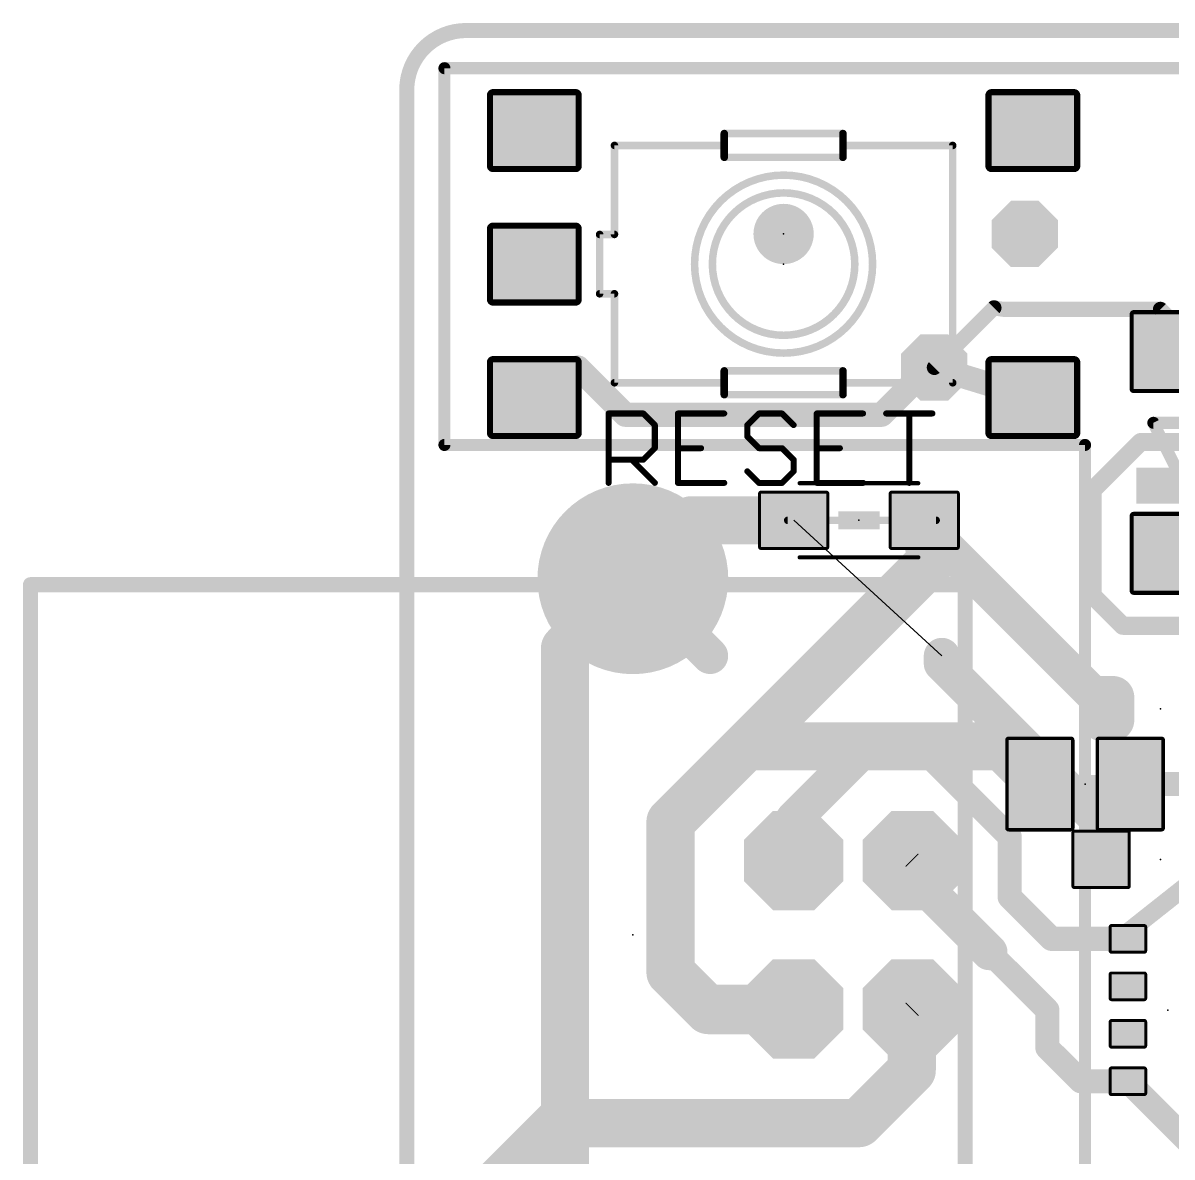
# Model space of a CAD drawing. Extents: x -20 to 130, y -23 to 56.
# Drawn here: x -6.47 to 12.9, y 34.35 to 53.47 of the extents above; entities that cross this region are included whole.
import ezdxf

# ---------------------------------------------------------------- set-up
doc = ezdxf.new("R2010")
doc.units = 0
for name, color, linetype in [('1', 22, 'CONTINUOUS'), ('16', 175, 'CONTINUOUS'), ('17', 82, 'CONTINUOUS'), ('18', 2, 'CONTINUOUS'), ('19', 53, 'CONTINUOUS'), ('20', 7, 'CONTINUOUS'), ('21', 253, 'CONTINUOUS'), ('23', 7, 'CONTINUOUS'), ('24', 7, 'CONTINUOUS')]:
    doc.layers.add(name, color=color, linetype=linetype)

# ---------------------------------------------------------------- blocks, each defined once
blk = doc.blocks.new('RECT176000X143744R80')
at = {"const_width": 0.3594}
blk.add_lwpolyline([(0.3703, -0.0898), (0.3703, 0.0898, 0.4142), (0.1906, 0.2695), (-0.1906, 0.2695, 0.4142), (-0.3703, 0.0898), (-0.3703, -0.0898, 0.4142), (-0.1906, -0.2695), (0.1906, -0.2695, 0.4142)], format="xyb", close=True, dxfattribs=at)
blk.add_solid([(-0.216, -0.1152), (0.216, -0.1152), (-0.216, 0.1152), (0.216, 0.1152)])
blk = doc.blocks.new('RECT')
blk.add_solid([(-0.5, -0.5), (0.5, -0.5), (-0.5, 0.5), (0.5, 0.5)])
blk = doc.blocks.new('RECT224000X288000R10')
at = {"const_width": 0.07}
blk.add_lwpolyline([(0.665, -0.83), (0.665, 0.83, 0.4142), (0.63, 0.865), (-0.63, 0.865, 0.4142), (-0.665, 0.83), (-0.665, -0.83, 0.4142), (-0.63, -0.865), (0.63, -0.865, 0.4142)], format="xyb", close=True, dxfattribs=at)
blk.add_solid([(-0.6475, -0.8475), (0.6475, -0.8475), (-0.6475, 0.8475), (0.6475, 0.8475)])
blk = doc.blocks.new('PIE')
at = {"const_width": 0.5}
blk.add_lwpolyline([(0, -0.25, 1), (0, 0.25, 1), (0, -0.25)], format="xyb", dxfattribs=at)
blk = doc.blocks.new('RECT186944X256032R10')
at = {"const_width": 0.0584}
blk.add_lwpolyline([(0.555, -0.7417), (0.555, 0.7417, 0.4142), (0.5258, 0.7709), (-0.5258, 0.7709, 0.4142), (-0.555, 0.7417), (-0.555, -0.7417, 0.4142), (-0.5258, -0.7709), (0.5258, -0.7709, 0.4142)], format="xyb", close=True, dxfattribs=at)
blk.add_solid([(-0.5404, -0.7563), (0.5404, -0.7563), (-0.5404, 0.7563), (0.5404, 0.7563)])
blk = doc.blocks.new('RECT192000X160000R10')
at = {"const_width": 0.05}
blk.add_lwpolyline([(0.575, -0.45), (0.575, 0.45, 0.4142), (0.55, 0.475), (-0.55, 0.475, 0.4142), (-0.575, 0.45), (-0.575, -0.45, 0.4142), (-0.55, -0.475), (0.55, -0.475, 0.4142)], format="xyb", close=True, dxfattribs=at)
blk.add_solid([(-0.5625, -0.4625), (0.5625, -0.4625), (-0.5625, 0.4625), (0.5625, 0.4625)])
blk = doc.blocks.new('RECT256000X224000R15')
at = {"const_width": 0.105}
blk.add_lwpolyline([(0.7475, -0.595), (0.7475, 0.595, 0.4142), (0.695, 0.6475), (-0.695, 0.6475, 0.4142), (-0.7475, 0.595), (-0.7475, -0.595, 0.4142), (-0.695, -0.6475), (0.695, -0.6475, 0.4142)], format="xyb", close=True, dxfattribs=at)
blk.add_solid([(-0.7204, -0.6204), (0.7204, -0.6204), (-0.7204, 0.6204), (0.7204, 0.6204)])
blk = doc.blocks.new('RECT80000X104000R20')
at = {"const_width": 0.05}
blk.add_lwpolyline([(0.225, -0.275), (0.225, 0.275, 0.4142), (0.2, 0.3), (-0.2, 0.3, 0.4142), (-0.225, 0.275), (-0.225, -0.275, 0.4142), (-0.2, -0.3), (0.2, -0.3, 0.4142)], format="xyb", close=True, dxfattribs=at)
blk.add_solid([(-0.2125, -0.2875), (0.2125, -0.2875), (-0.2125, 0.2875), (0.2125, 0.2875)])
blk = doc.blocks.new('OCTAGONP')
at = {"const_width": 0.5}
blk.add_lwpolyline([(-0.25, -0.1036), (-0.25, 0.1036), (-0.1036, 0.25), (0.1036, 0.25), (0.25, 0.1036), (0.25, -0.1036), (0.1036, -0.25), (-0.1036, -0.25), (-0.25, -0.1036), (-0.25, 0.1036)], dxfattribs=at)
blk = doc.blocks.new('ROUNDP')
at = {"const_width": 0.5}
blk.add_lwpolyline([(0, -0.25, 1), (0, 0.25, 1), (0, -0.25)], format="xyb", dxfattribs=at)
blk = doc.blocks.new('RECT160000X160000R10')
at = {"const_width": 0.05}
blk.add_lwpolyline([(0.475, -0.45), (0.475, 0.45, 0.4142), (0.45, 0.475), (-0.45, 0.475, 0.4142), (-0.475, 0.45), (-0.475, -0.45, 0.4142), (-0.45, -0.475), (0.45, -0.475, 0.4142)], format="xyb", close=True, dxfattribs=at)
blk.add_solid([(-0.4625, -0.4625), (0.4625, -0.4625), (-0.4625, 0.4625), (0.4625, 0.4625)])
blk = doc.blocks.new('OCTAGONV')
at = {"const_width": 0.5}
blk.add_lwpolyline([(-0.25, -0.1036), (-0.25, 0.1036), (-0.1036, 0.25), (0.1036, 0.25), (0.25, 0.1036), (0.25, -0.1036), (0.1036, -0.25), (-0.1036, -0.25), (-0.25, -0.1036), (-0.25, 0.1036)], dxfattribs=at)

msp = doc.modelspace()

# ---------------------------------------------------------------- linework, layer by layer
at = {"layer": '1'}
for points, const_width in [([(0.635, 52.705), (67.945, 52.705)], 0.2032), ([(0.635, 46.355), (0.635, 52.705)], 0.2032), ([(2.885, 47.661), (2.15, 47.153)], 0.4064), ([(3.683, 46.863), (2.885, 47.661)], 0.4064), ([(8.763, 47.625), (8.001, 46.863)], 0.4064), ([(8.89, 47.661), (8.763, 47.625)], 0.4064), ([(8.89, 47.661), (10.55, 47.153)], 0.4064), ([(8.001, 46.863), (3.683, 46.863)], 0.4064), ([(12.368, 46.404), (11.557, 45.593)], 0.3048), ([(13.081, 46.404), (12.368, 46.404)], 0.3048), ([(11.43, 46.355), (0.635, 46.355)], 0.2032), ([(11.43, 30.48), (11.43, 46.355)], 0.2032), ([(11.557, 45.593), (11.557, 45.388)], 0.3048), ([(11.557, 45.388), (11.557, 43.815)], 0.3048), ([(3.81, 44.1), (4.795, 45.085)], 0.8128), ([(4.795, 45.085), (6.52, 45.085)], 0.8128), ([(8.847, 44.407), (8.72, 45.085)], 0.8128), ([(8.72, 45.085), (8.72, 45.001)], 0.6096), ([(8.72, 45.001), (11.811, 41.91)], 0.6096), ([(4.445, 40.005), (8.847, 44.407)], 0.8128), ([(11.557, 43.815), (12.065, 43.307)], 0.3048), ([(12.065, 43.307), (15.367, 43.307)], 0.3048), ([(9.017, 42.672), (9.017, 42.799)], 0.6096), ([(11.7, 39.989), (9.017, 42.672)], 0.6096), ([(11.811, 41.91), (11.811, 41.275)], 0.4064), ([(6.52, 40.048), (7.62, 41.148)], 0.6096), ([(11.811, 41.275), (12.446, 40.64)], 0.4064), ([(7.62, 41.148), (8.763, 41.148)], 0.4064), ([(8.763, 41.148), (10.16, 39.751)], 0.4064), ([(12.446, 40.64), (14.224, 40.64)], 0.4064), ([(4.445, 37.465), (4.445, 40.005)], 0.8128), ([(6.52, 39.35), (6.52, 40.048)], 0.6096), ([(11.7, 39.37), (11.7, 39.989)], 0.6096), ([(10.16, 39.751), (10.16, 38.735)], 0.4064), ([(8.529, 39.096), (8.52, 39.35)], 0.6096), ([(12.095, 38.1), (13.7, 39.37)], 0.3048), ([(9.818, 37.807), (8.529, 39.096)], 0.6096), ([(10.16, 38.735), (10.865, 38.03)], 0.4064), ([(10.865, 38.03), (12.152, 38.03)], 0.4064), ([(12.152, 38.03), (12.095, 38.1)], 0.3048), ([(9.818, 37.807), (10.795, 36.83)], 0.4064), ([(5.08, 36.83), (4.445, 37.465)], 0.8128), ([(6.5, 36.83), (5.08, 36.83)], 0.8128), ([(6.52, 36.85), (6.5, 36.83)], 0.8128), ([(8.509, 35.814), (8.52, 36.85)], 0.8128), ([(10.795, 36.83), (10.795, 36.195)], 0.4064), ([(7.62, 34.925), (8.509, 35.814)], 0.8128), ([(10.795, 36.195), (11.36, 35.63)], 0.4064), ([(11.36, 35.63), (12.152, 35.63)], 0.4064), ([(12.152, 35.63), (13.492, 34.29)], 0.4064), ([(1.397, 33.782), (2.54, 34.925)], 0.8128), ([(2.54, 34.925), (7.62, 34.925)], 0.8128)]:
    msp.add_lwpolyline(points, dxfattribs=dict(at, const_width=const_width))
for points, const_width in [([(0.635, 52.7558, 1), (0.635, 52.6542)], 0.1016), ([(0.6858, 52.705, 1), (0.5842, 52.705)], 0.1016), ([(2.9568, 47.7328, 1), (2.8132, 47.5892)], 0.2032), ([(2.9428, 47.5774, 1), (2.8272, 47.7446)], 0.2032), ([(8.8348, 47.5532, 1), (8.6912, 47.6968)], 0.2032), ([(8.9197, 47.7582, 1), (8.8603, 47.5638)], 0.2032), ([(8.9177, 47.5633, 1), (8.8623, 47.7587)], 0.2032), ([(8.7353, 47.7227, 1), (8.7907, 47.5273)], 0.2032), ([(2.0922, 47.2366, 1), (2.2078, 47.0694)], 0.2032), ([(10.5203, 47.0558, 1), (10.5797, 47.2502)], 0.2032), ([(3.683, 46.9646, 1), (3.683, 46.7614)], 0.2032), ([(8.001, 46.7614, 1), (8.001, 46.9646)], 0.2032), ([(3.6112, 46.7912, 1), (3.7548, 46.9348)], 0.2032), ([(7.9292, 46.9348, 1), (8.0728, 46.7912)], 0.2032), ([(12.368, 46.4802, 1), (12.368, 46.3278)], 0.1524), ([(12.4219, 46.3501, 1), (12.3141, 46.4579)], 0.1524), ([(0.635, 46.4058, 1), (0.635, 46.3042)], 0.1016), ([(0.5842, 46.355, 1), (0.6858, 46.355)], 0.1016), ([(11.4808, 46.355, 1), (11.3792, 46.355)], 0.1016), ([(11.43, 46.3042, 1), (11.43, 46.4058)], 0.1016), ([(11.6332, 45.593, 1), (11.4808, 45.593)], 0.1524), ([(11.5031, 45.6469, 1), (11.6109, 45.5391)], 0.1524), ([(11.6332, 45.388, 1), (11.4808, 45.388)], 0.1524), ([(4.795, 45.2882, 1), (4.795, 44.8818)], 0.4064), ([(4.9387, 44.9413, 1), (4.6513, 45.2287)], 0.4064), ([(6.52, 44.8818, 1), (6.52, 45.2882)], 0.4064), ([(8.9197, 45.1224, 1), (8.5203, 45.0476)], 0.4064), ([(8.8724, 45.085, 1), (8.5676, 45.085)], 0.3048), ([(11.4808, 45.388, 1), (11.6332, 45.388)], 0.1524), ([(8.8278, 45.1088, 1), (8.6122, 44.8932)], 0.3048), ([(8.5676, 45.001, 1), (8.8724, 45.001)], 0.3048), ([(8.9907, 44.2633, 1), (8.7033, 44.5507)], 0.4064), ([(8.6473, 44.3696, 1), (9.0467, 44.4444)], 0.4064), ([(3.6663, 44.2437, 1), (3.9537, 43.9563)], 0.4064), ([(11.6109, 43.8689, 1), (11.5031, 43.7611)], 0.1524), ([(11.4808, 43.815, 1), (11.6332, 43.815)], 0.1524), ([(12.065, 43.3832, 1), (12.065, 43.2308)], 0.1524), ([(12.0111, 43.2531, 1), (12.1189, 43.3609)], 0.1524), ([(9.1694, 42.799, 1), (8.8646, 42.799)], 0.3048), ([(9.1248, 42.7798, 1), (8.9092, 42.5642)], 0.3048), ([(8.8646, 42.672, 1), (9.1694, 42.672)], 0.3048), ([(11.7032, 41.8022, 1), (11.9188, 42.0178)], 0.3048), ([(11.9126, 41.91, 1), (11.7094, 41.91)], 0.2032), ([(7.7278, 41.0402, 1), (7.5122, 41.2558)], 0.3048), ([(11.8828, 41.3468, 1), (11.7392, 41.2032)], 0.2032), ([(7.62, 41.2496, 1), (7.62, 41.0464)], 0.2032), ([(8.8348, 41.2198, 1), (8.6912, 41.0762)], 0.2032), ([(8.763, 41.0464, 1), (8.763, 41.2496)], 0.2032), ([(11.7094, 41.275, 1), (11.9126, 41.275)], 0.2032), ([(12.446, 40.7416, 1), (12.446, 40.5384)], 0.2032), ([(12.3742, 40.5682, 1), (12.5178, 40.7118)], 0.2032), ([(4.6482, 40.005, 1), (4.2418, 40.005)], 0.4064), ([(4.3013, 40.1487, 1), (4.5887, 39.8613)], 0.4064), ([(6.4122, 40.1558, 1), (6.6278, 39.9402)], 0.3048), ([(6.6724, 40.048, 1), (6.3676, 40.048)], 0.3048), ([(11.8524, 39.989, 1), (11.5476, 39.989)], 0.3048), ([(11.5922, 39.8812, 1), (11.8078, 40.0968)], 0.3048), ([(10.2616, 39.751, 1), (10.0584, 39.751)], 0.2032), ([(10.0882, 39.6792, 1), (10.2318, 39.8228)], 0.2032), ([(6.3676, 39.35, 1), (6.6724, 39.35)], 0.3048), ([(8.6723, 39.3554, 1), (8.3677, 39.3446)], 0.3048), ([(11.5476, 39.37, 1), (11.8524, 39.37)], 0.3048), ([(8.6368, 39.2038, 1), (8.4212, 38.9882)], 0.3048), ([(8.3767, 39.0906, 1), (8.6813, 39.1014)], 0.3048), ([(10.2318, 38.8068, 1), (10.0882, 38.6632)], 0.2032), ([(10.0584, 38.735, 1), (10.2616, 38.735)], 0.2032), ([(10.865, 38.1316, 1), (10.865, 37.9284)], 0.2032), ([(10.7932, 37.9582, 1), (10.9368, 38.1018)], 0.2032), ([(12.1541, 38.1481, 1), (12.0359, 38.0519)], 0.1524), ([(12.0477, 38.1598, 1), (12.1423, 38.0402)], 0.1524), ([(12.0929, 37.9819, 1), (12.2111, 38.0781)], 0.1524), ([(12.152, 37.9284, 1), (12.152, 38.1316)], 0.2032), ([(9.7102, 37.6992, 1), (9.9258, 37.9148)], 0.3048), ([(9.8898, 37.8788, 1), (9.7462, 37.7352)], 0.2032), ([(4.5887, 37.6087, 1), (4.3013, 37.3213)], 0.4064), ([(4.2418, 37.465, 1), (4.6482, 37.465)], 0.4064), ([(5.08, 37.0332, 1), (5.08, 36.6268)], 0.4064), ([(4.9363, 36.6863, 1), (5.2237, 36.9737)], 0.4064), ([(6.3563, 36.9737, 1), (6.6437, 36.6863)], 0.4064), ([(6.6637, 36.7063, 1), (6.3763, 36.9937)], 0.4064), ([(6.5, 36.6268, 1), (6.5, 37.0332)], 0.4064), ([(8.7232, 36.8478, 1), (8.3168, 36.8522)], 0.4064), ([(10.8966, 36.83, 1), (10.6934, 36.83)], 0.2032), ([(10.7232, 36.7582, 1), (10.8668, 36.9018)], 0.2032), ([(8.6527, 35.6703, 1), (8.3653, 35.9577)], 0.4064), ([(10.6934, 36.195, 1), (10.8966, 36.195)], 0.2032), ([(10.8668, 36.2668, 1), (10.7232, 36.1232)], 0.2032), ([(8.3058, 35.8162, 1), (8.7122, 35.8118)], 0.4064), ([(11.36, 35.7316, 1), (11.36, 35.5284)], 0.2032), ([(12.2238, 35.7018, 1), (12.0802, 35.5582)], 0.2032), ([(12.152, 35.5284, 1), (12.152, 35.7316)], 0.2032), ([(11.2882, 35.5582, 1), (11.4318, 35.7018)], 0.2032), ([(2.54, 35.1282, 1), (2.54, 34.7218)], 0.4064), ([(2.6837, 34.7813, 1), (2.3963, 35.0687)], 0.4064), ([(7.4763, 35.0687, 1), (7.7637, 34.7813)], 0.4064), ([(7.62, 34.7218, 1), (7.62, 35.1282)], 0.4064)]:
    msp.add_lwpolyline(points, format="xyb", dxfattribs=dict(at, const_width=const_width))
at = {"layer": '16'}
for points, const_width in [([(0.635, 52.705), (67.691, 52.705)], 0.2032), ([(0.635, 46.355), (0.635, 52.705)], 0.2032), ([(9.8954, 48.6664), (8.89, 47.661)], 0.254), ([(10.0478, 48.641), (9.8954, 48.6664)], 0.254), ([(12.7, 48.641), (10.0478, 48.641)], 0.254), ([(15.113, 46.228), (12.7, 48.641)], 0.254), ([(11.43, 46.355), (0.635, 46.355)], 0.2032), ([(11.43, 30.099), (11.43, 46.355)], 0.2032), ([(2.667, 42.926), (3.81, 44.069)], 0.8128), ([(3.81, 44.069), (3.81, 44.1)], 0.8128), ([(3.81, 44.1), (5.111, 42.799)], 0.6096), ([(2.667, 33.274), (2.667, 42.926)], 0.8128), ([(4.445, 40.005), (5.715, 41.275)], 0.8128), ([(5.715, 41.275), (10.033, 41.275)], 0.8128), ([(10.033, 41.275), (10.668, 40.64)], 0.8128), ([(12.192, 40.64), (10.795, 40.64)], 0.3048), ([(4.445, 37.465), (4.445, 40.005)], 0.8128), ([(6.52, 39.35), (6.5, 39.37)], 0.6096), ([(8.52, 39.35), (8.509, 39.361)], 0.3048), ([(4.445, 37.465), (5.06, 36.85)], 0.8128), ([(5.06, 36.85), (6.52, 36.85)], 0.8128), ([(6.52, 36.85), (6.5, 36.83)], 0.6096), ([(8.52, 36.85), (8.509, 36.839)], 0.3048)]:
    msp.add_lwpolyline(points, dxfattribs=dict(at, const_width=const_width))
for points, const_width in [([(0.635, 52.7558, 1), (0.635, 52.6542)], 0.1016), ([(0.6858, 52.705, 1), (0.5842, 52.705)], 0.1016), ([(9.9058, 48.729, 1), (9.885, 48.6038)], 0.127), ([(9.9403, 48.6215, 1), (9.8505, 48.7113)], 0.127), ([(10.0478, 48.7045, 1), (10.0478, 48.5775)], 0.127), ([(10.0374, 48.5784, 1), (10.0582, 48.7036)], 0.127), ([(12.7449, 48.6859, 1), (12.6551, 48.5961)], 0.127), ([(12.7, 48.5775, 1), (12.7, 48.7045)], 0.127), ([(8.8451, 47.7059, 1), (8.9349, 47.6161)], 0.127), ([(0.635, 46.4058, 1), (0.635, 46.3042)], 0.1016), ([(0.5842, 46.355, 1), (0.6858, 46.355)], 0.1016), ([(11.4808, 46.355, 1), (11.3792, 46.355)], 0.1016), ([(11.43, 46.3042, 1), (11.43, 46.4058)], 0.1016), ([(4.0132, 44.1, 1), (3.6068, 44.1)], 0.4064), ([(3.9537, 43.9253, 1), (3.6663, 44.2127)], 0.4064), ([(3.9178, 44.2078, 1), (3.7022, 43.9922)], 0.3048), ([(3.6068, 44.069, 1), (4.0132, 44.069)], 0.4064), ([(2.8702, 42.926, 1), (2.4638, 42.926)], 0.4064), ([(2.5233, 43.0697, 1), (2.8107, 42.7823)], 0.4064), ([(5.0032, 42.6912, 1), (5.2188, 42.9068)], 0.3048), ([(5.715, 41.4782, 1), (5.715, 41.0718)], 0.4064), ([(5.8587, 41.1313, 1), (5.5713, 41.4187)], 0.4064), ([(10.1767, 41.4187, 1), (9.8893, 41.1313)], 0.4064), ([(10.033, 41.0718, 1), (10.033, 41.4782)], 0.4064), ([(10.5243, 40.4963, 1), (10.8117, 40.7837)], 0.4064), ([(10.795, 40.7162, 1), (10.795, 40.5638)], 0.1524), ([(12.192, 40.5638, 1), (12.192, 40.7162)], 0.1524), ([(4.6482, 40.005, 1), (4.2418, 40.005)], 0.4064), ([(4.3013, 40.1487, 1), (4.5887, 39.8613)], 0.4064), ([(6.6078, 39.4778, 1), (6.3922, 39.2622)], 0.3048), ([(6.4122, 39.2422, 1), (6.6278, 39.4578)], 0.3048), ([(8.5629, 39.4149, 1), (8.4551, 39.3071)], 0.1524), ([(8.4661, 39.2961, 1), (8.5739, 39.4039)], 0.1524), ([(4.5887, 37.6087, 1), (4.3013, 37.3213)], 0.4064), ([(4.2418, 37.465, 1), (4.6482, 37.465)], 0.4064), ([(5.06, 37.0532, 1), (5.06, 36.6468)], 0.4064), ([(4.9163, 36.7063, 1), (5.2037, 36.9937)], 0.4064), ([(6.52, 36.6468, 1), (6.52, 37.0532)], 0.4064), ([(6.3922, 36.9378, 1), (6.6078, 36.7222)], 0.3048), ([(6.6278, 36.7422, 1), (6.4122, 36.9578)], 0.3048), ([(8.5739, 36.7961, 1), (8.4661, 36.9039)], 0.1524), ([(8.4551, 36.8929, 1), (8.5629, 36.7851)], 0.1524)]:
    msp.add_lwpolyline(points, format="xyb", dxfattribs=dict(at, const_width=const_width))
at = {"layer": '19'}
msp.add_line((6.52, 45.085), (9.017, 42.799), dxfattribs=at)
at = {"layer": '20'}
for points, const_width in [([(1, 53.34, 0.4142), (0, 52.34)], 0.254), ([(1, 53.4035, 1), (1, 53.2765)], 0.127), ([(1, 53.2765, 1), (1, 53.4035)], 0.127), ([(0.0635, 52.34, 1), (-0.0635, 52.34)], 0.127), ([(-0.0635, 52.34, 1), (0.0635, 52.34)], 0.127)]:
    msp.add_lwpolyline(points, format="xyb", dxfattribs=dict(at, const_width=const_width))
at = {"layer": '20', "const_width": 0.254}
for points in [[(1, 53.34), (64.516, 53.34)], [(0, 1), (0, 52.34)]]:
    msp.add_lwpolyline(points, dxfattribs=at)
at = {"layer": '21'}
for points, const_width in [([(5.35, 51.6348, 1), (5.35, 51.5712)], 0.0635), ([(5.3818, 51.603, 1), (5.3183, 51.603)], 0.0635), ([(7.3818, 51.603, 1), (7.3183, 51.603)], 0.0635), ([(7.35, 51.5712, 1), (7.35, 51.6348)], 0.0635), ([(3.5318, 51.403, 1), (3.4682, 51.403)], 0.0635), ([(3.5, 51.4348, 1), (3.5, 51.3713)], 0.0635), ([(5.3818, 51.403, 1), (5.3183, 51.403)], 0.0635), ([(5.3183, 51.403, 1), (5.3818, 51.403)], 0.0635), ([(5.35, 51.3713, 1), (5.35, 51.4348)], 0.0635), ([(7.35, 51.4348, 1), (7.35, 51.3713)], 0.0635), ([(7.3818, 51.403, 1), (7.3183, 51.403)], 0.0635), ([(7.3183, 51.403, 1), (7.3818, 51.403)], 0.0635), ([(9.2318, 51.403, 1), (9.1683, 51.403)], 0.0635), ([(9.2, 51.3713, 1), (9.2, 51.4348)], 0.0635), ([(5.35, 51.2348, 1), (5.35, 51.1713)], 0.0635), ([(5.3183, 51.203, 1), (5.3818, 51.203)], 0.0635), ([(7.3183, 51.203, 1), (7.3818, 51.203)], 0.0635), ([(7.35, 51.1713, 1), (7.35, 51.2348)], 0.0635), ([(6.35, 47.903, 1), (6.35, 50.903, 1), (6.35, 47.903)], 0.127), ([(6.35, 48.203, 1), (6.35, 50.603, 1), (6.35, 48.203)], 0.127), ([(3.2818, 49.903, 1), (3.2182, 49.903)], 0.0635), ([(3.25, 49.9348, 1), (3.25, 49.8713)], 0.0635), ([(3.5, 49.8713, 1), (3.5, 49.9348)], 0.0635), ([(3.4682, 49.903, 1), (3.5318, 49.903)], 0.0635), ([(3.2182, 48.903, 1), (3.2818, 48.903)], 0.0635), ([(3.25, 48.9348, 1), (3.25, 48.8713)], 0.0635), ([(3.5318, 48.903, 1), (3.4682, 48.903)], 0.0635), ([(3.5, 48.8713, 1), (3.5, 48.9348)], 0.0635), ([(5.35, 47.6348, 1), (5.35, 47.5712)], 0.0635), ([(5.3818, 47.603, 1), (5.3183, 47.603)], 0.0635), ([(7.3818, 47.603, 1), (7.3183, 47.603)], 0.0635), ([(7.35, 47.5712, 1), (7.35, 47.6348)], 0.0635), ([(3.5, 47.4348, 1), (3.5, 47.3713)], 0.0635), ([(5.3818, 47.403, 1), (5.3183, 47.403)], 0.0635), ([(5.35, 47.3713, 1), (5.35, 47.4348)], 0.0635), ([(7.35, 47.4348, 1), (7.35, 47.3713)], 0.0635), ([(7.3818, 47.403, 1), (7.3183, 47.403)], 0.0635), ([(9.2, 47.3713, 1), (9.2, 47.4348)], 0.0635), ([(3.4682, 47.403, 1), (3.5318, 47.403)], 0.0635), ([(5.3183, 47.403, 1), (5.3818, 47.403)], 0.0635), ([(5.35, 47.2348, 1), (5.35, 47.1713)], 0.0635), ([(7.3183, 47.403, 1), (7.3818, 47.403)], 0.0635), ([(7.35, 47.1713, 1), (7.35, 47.2348)], 0.0635), ([(9.1683, 47.403, 1), (9.2318, 47.403)], 0.0635), ([(5.3183, 47.203, 1), (5.3818, 47.203)], 0.0635), ([(7.3183, 47.203, 1), (7.3818, 47.203)], 0.0635), ([(3.4262, 46.8852, 1), (3.3754, 46.8852)], 0.0508), ([(3.4008, 46.9106, 1), (3.4008, 46.8598)], 0.0508), ([(4.0035, 46.9032, 1), (3.9675, 46.8672)], 0.0508), ([(3.9855, 46.8598, 1), (3.9855, 46.9106)], 0.0508), ([(4.5702, 46.9106, 1), (4.5702, 46.8598)], 0.0508), ([(4.5956, 46.8852, 1), (4.5448, 46.8852)], 0.0508), ([(5.3498, 46.8598, 1), (5.3498, 46.9106)], 0.0508), ([(5.9345, 46.9106, 1), (5.9345, 46.8598)], 0.0508), ([(5.9525, 46.8672, 1), (5.9165, 46.9032)], 0.0508), ([(6.3423, 46.9032, 1), (6.3063, 46.8672)], 0.0508), ([(6.3243, 46.8598, 1), (6.3243, 46.9106)], 0.0508), ([(6.909, 46.9106, 1), (6.909, 46.8598)], 0.0508), ([(6.9344, 46.8852, 1), (6.8836, 46.8852)], 0.0508), ([(7.6886, 46.8598, 1), (7.6886, 46.9106)], 0.0508), ([(8.0784, 46.9106, 1), (8.0784, 46.8598)], 0.0508), ([(8.4936, 46.8852, 1), (8.4428, 46.8852)], 0.0508), ([(8.858, 46.8598, 1), (8.858, 46.9106)], 0.0508), ([(4.2058, 46.6903, 1), (4.155, 46.6903)], 0.0508), ([(4.1624, 46.6723, 1), (4.1984, 46.7083)], 0.0508), ([(5.7216, 46.7083, 1), (5.7576, 46.6723)], 0.0508), ([(5.765, 46.6903, 1), (5.7142, 46.6903)], 0.0508), ([(6.5012, 46.6723, 1), (6.5372, 46.7083)], 0.0508), ([(12.6264, 46.7507, 1), (12.5356, 46.7053)], 0.1016), ([(12.581, 46.7788, 1), (12.581, 46.6772)], 0.1016), ([(5.7576, 46.5134, 1), (5.7216, 46.4774)], 0.0508), ([(5.7142, 46.4954, 1), (5.765, 46.4954)], 0.0508), ([(4.155, 46.3005, 1), (4.2058, 46.3005)], 0.0508), ([(4.1984, 46.2825, 1), (4.1624, 46.3185)], 0.0508), ([(4.5702, 46.3259, 1), (4.5702, 46.2751)], 0.0508), ([(4.96, 46.2751, 1), (4.96, 46.3259)], 0.0508), ([(5.9345, 46.3259, 1), (5.9345, 46.2751)], 0.0508), ([(5.9165, 46.2825, 1), (5.9525, 46.3185)], 0.0508), ([(6.3423, 46.3185, 1), (6.3063, 46.2825)], 0.0508), ([(6.3243, 46.2751, 1), (6.3243, 46.3259)], 0.0508), ([(6.909, 46.3259, 1), (6.909, 46.2751)], 0.0508), ([(7.2988, 46.2751, 1), (7.2988, 46.3259)], 0.0508), ([(3.4008, 46.131, 1), (3.4008, 46.0802)], 0.0508), ([(3.8086, 46.1236, 1), (3.7726, 46.0876)], 0.0508), ([(3.9675, 46.1236, 1), (4.0035, 46.0876)], 0.0508), ([(3.9855, 46.0802, 1), (3.9855, 46.131)], 0.0508), ([(6.5446, 46.1056, 1), (6.4938, 46.1056)], 0.0508), ([(6.5012, 46.0876, 1), (6.5372, 46.1236)], 0.0508), ([(5.7576, 45.9287, 1), (5.7216, 45.8927)], 0.0508), ([(6.4938, 45.9107, 1), (6.5446, 45.9107)], 0.0508), ([(6.5372, 45.8927, 1), (6.5012, 45.9287)], 0.0508), ([(3.3754, 45.7158, 1), (3.4262, 45.7158)], 0.0508), ([(4.1624, 45.6978, 1), (4.1984, 45.7338)], 0.0508), ([(4.5702, 45.7412, 1), (4.5702, 45.6904)], 0.0508), ([(4.5448, 45.7158, 1), (4.5956, 45.7158)], 0.0508), ([(5.3498, 45.6904, 1), (5.3498, 45.7412)], 0.0508), ([(5.9345, 45.7412, 1), (5.9345, 45.6904)], 0.0508), ([(5.9165, 45.6978, 1), (5.9525, 45.7338)], 0.0508), ([(6.3063, 45.7338, 1), (6.3423, 45.6978)], 0.0508), ([(6.3243, 45.6904, 1), (6.3243, 45.7412)], 0.0508), ([(6.62, 45.7275, 1), (6.62, 45.6925)], 0.035), ([(6.909, 45.7412, 1), (6.909, 45.6904)], 0.0508), ([(6.8836, 45.7158, 1), (6.9344, 45.7158)], 0.0508), ([(7.6886, 45.6904, 1), (7.6886, 45.7412)], 0.0508), ([(8.4428, 45.7158, 1), (8.4936, 45.7158)], 0.0508), ([(8.62, 45.6925, 1), (8.62, 45.7275)], 0.035), ([(6.42, 45.1168, 1), (6.42, 45.0532)], 0.0635), ([(8.92, 45.0532, 1), (8.92, 45.1168)], 0.0635), ([(6.62, 44.4775, 1), (6.62, 44.4425)], 0.035), ([(8.62, 44.4425, 1), (8.62, 44.4775)], 0.035), ([(-6.34, 44.0635, 1), (-6.34, 43.9365)], 0.127), ([(-6.2765, 44, 1), (-6.4035, 44)], 0.127), ([(9.4735, 44, 1), (9.3465, 44)], 0.127), ([(9.41, 43.9365, 1), (9.41, 44.0635)], 0.127)]:
    msp.add_lwpolyline(points, format="xyb", dxfattribs=dict(at, const_width=const_width))
for points, const_width in [([(7.35, 51.603), (5.35, 51.603)], 0.127), ([(5.35, 51.603), (5.35, 51.403)], 0.127), ([(7.35, 51.403), (7.35, 51.603)], 0.127), ([(3.5, 51.403), (3.5, 49.903)], 0.127), ([(3.5, 51.403), (5.35, 51.403)], 0.127), ([(5.35, 51.403), (5.35, 51.203)], 0.127), ([(7.35, 51.203), (7.35, 51.403)], 0.127), ([(7.35, 51.403), (9.2, 51.403)], 0.127), ([(9.2, 47.403), (9.2, 51.403)], 0.127), ([(5.35, 51.203), (7.35, 51.203)], 0.127), ([(3.5, 49.903), (3.25, 49.903)], 0.127), ([(3.25, 49.903), (3.25, 48.903)], 0.127), ([(3.25, 48.903), (3.5, 48.903)], 0.127), ([(3.5, 48.903), (3.5, 47.403)], 0.127), ([(7.35, 47.603), (5.35, 47.603)], 0.127), ([(5.35, 47.603), (5.35, 47.403)], 0.127), ([(7.35, 47.403), (7.35, 47.603)], 0.127), ([(5.35, 47.403), (3.5, 47.403)], 0.127), ([(5.35, 47.403), (5.35, 47.203)], 0.127), ([(7.35, 47.203), (7.35, 47.403)], 0.127), ([(7.35, 47.403), (9.2, 47.403)], 0.127), ([(5.35, 47.203), (7.35, 47.203)], 0.127), ([(3.4008, 45.7158), (3.4008, 46.8852)], 0.1016), ([(3.4008, 46.8852), (3.9855, 46.8852)], 0.1016), ([(3.9855, 46.8852), (4.1804, 46.6903)], 0.1016), ([(5.3498, 46.8852), (4.5702, 46.8852)], 0.1016), ([(4.5702, 46.8852), (4.5702, 45.7158)], 0.1016), ([(5.9345, 46.8852), (5.7396, 46.6903)], 0.1016), ([(6.3243, 46.8852), (5.9345, 46.8852)], 0.1016), ([(6.5192, 46.6903), (6.3243, 46.8852)], 0.1016), ([(7.6886, 46.8852), (6.909, 46.8852)], 0.1016), ([(6.909, 46.8852), (6.909, 45.7158)], 0.1016), ([(8.0784, 46.8852), (8.858, 46.8852)], 0.1016), ([(8.4682, 45.7158), (8.4682, 46.8852)], 0.1016), ([(4.1804, 46.6903), (4.1804, 46.3005)], 0.1016), ([(5.7396, 46.6903), (5.7396, 46.4954)], 0.1016), ([(12.581, 46.728), (13.081, 45.728)], 0.2032), ([(13.581, 46.728), (12.581, 46.728)], 0.2032), ([(5.7396, 46.4954), (5.9345, 46.3005)], 0.1016), ([(4.1804, 46.3005), (3.9855, 46.1056)], 0.1016), ([(4.5702, 46.3005), (4.96, 46.3005)], 0.1016), ([(5.9345, 46.3005), (6.3243, 46.3005)], 0.1016), ([(6.3243, 46.3005), (6.5192, 46.1056)], 0.1016), ([(6.909, 46.3005), (7.2988, 46.3005)], 0.1016), ([(3.9855, 46.1056), (3.4008, 46.1056)], 0.1016), ([(3.7906, 46.1056), (4.1804, 45.7158)], 0.1016), ([(6.5192, 46.1056), (6.5192, 45.9107)], 0.1016), ([(5.9345, 45.7158), (5.7396, 45.9107)], 0.1016), ([(6.5192, 45.9107), (6.3243, 45.7158)], 0.1016), ([(4.5702, 45.7158), (5.3498, 45.7158)], 0.1016), ([(6.3243, 45.7158), (5.9345, 45.7158)], 0.1016), ([(6.62, 45.71), (8.62, 45.71)], 0.07), ([(6.909, 45.7158), (7.6886, 45.7158)], 0.1016), ([(8.92, 45.085), (6.42, 45.085)], 0.127), ([(8.62, 44.46), (6.62, 44.46)], 0.07), ([(9.41, 44), (-6.34, 44)], 0.254), ([(-6.34, 44), (-6.34, 32.2)], 0.254), ([(9.41, 32.2), (9.41, 44)], 0.254)]:
    msp.add_lwpolyline(points, dxfattribs=dict(at, const_width=const_width))
at = {"layer": '23'}
for p in [(6.35, 49.911), (6.35, 49.403), (7.62, 45.085), (12.7, 41.91), (12.7, 39.37), (3.81, 38.1), (12.827, 36.83)]:
    msp.add_point(p, dxfattribs=at)
at = {"layer": '24'}
msp.add_point((11.43, 40.64), dxfattribs=at)

# ---------------------------------------------------------------- block references
at = {"layer": '1'}
for p in [(2.15, 51.653), (10.55, 51.653), (2.15, 49.403), (2.15, 47.153), (10.55, 47.153)]:
    msp.add_blockref('RECT256000X224000R15', p, dxfattribs=at)
at = {"layer": '1', "xscale": 1.016, "yscale": 1.016}
msp.add_blockref('PIE', (6.35, 49.911), dxfattribs=at)
at = {"layer": '1'}
for name, p, rotation in [('RECT224000X288000R10', (13.081, 47.928), 90), ('RECT192000X160000R10', (6.52, 45.085), 180), ('RECT192000X160000R10', (8.72, 45.085), 180), ('RECT224000X288000R10', (13.081, 44.528), 90), ('RECT176000X143744R80', (11.811, 41.91), 270), ('RECT160000X160000R10', (11.7, 39.37), 180), ('RECT80000X104000R20', (12.152, 38.03), 90), ('RECT80000X104000R20', (12.152, 37.23), 90), ('RECT80000X104000R20', (12.152, 36.43), 90), ('RECT80000X104000R20', (12.152, 35.63), 90)]:
    msp.add_blockref(name, p, dxfattribs=dict(at, rotation=rotation))
at = {"layer": '16', "rotation": 180}
for p in [(10.668, 40.64), (12.192, 40.64)]:
    msp.add_blockref('RECT186944X256032R10', p, dxfattribs=at)
at = {"layer": '17', "rotation": 270}
for name, p, xscale, yscale in [('ROUNDP', (3.81, 44.1), 3.216, 3.216), ('ROUNDP', (3.81, 44.1), 3.216, 3.216), ('OCTAGONP', (6.52, 39.35), 1.6764, 1.6764), ('OCTAGONP', (6.52, 39.35), 1.6764, 1.6764), ('OCTAGONP', (8.52, 39.35), 1.6764, 1.6764), ('OCTAGONP', (8.52, 39.35), 1.6764, 1.6764), ('OCTAGONP', (6.52, 36.85), 1.6764, 1.6764), ('OCTAGONP', (6.52, 36.85), 1.6764, 1.6764), ('OCTAGONP', (8.52, 36.85), 1.6764, 1.6764), ('OCTAGONP', (8.52, 36.85), 1.6764, 1.6764)]:
    msp.add_blockref(name, p, dxfattribs=dict(at, xscale=xscale, yscale=yscale))
at = {"layer": '18', "xscale": 1.1176, "yscale": 1.1176}
for p in [(10.414, 49.911), (10.414, 49.911), (8.89, 47.661), (8.89, 47.661)]:
    msp.add_blockref('OCTAGONV', p, dxfattribs=at)
at = {"layer": '21'}
for p, xscale, yscale, rotation in [((13.081, 45.6692), 0.6096, 1.5748, 90), ((7.62, 45.085), 0.7, 0.3, 180)]:
    msp.add_blockref('RECT', p, dxfattribs=dict(at, xscale=xscale, yscale=yscale, rotation=rotation))

doc.saveas('drawing.dxf')
